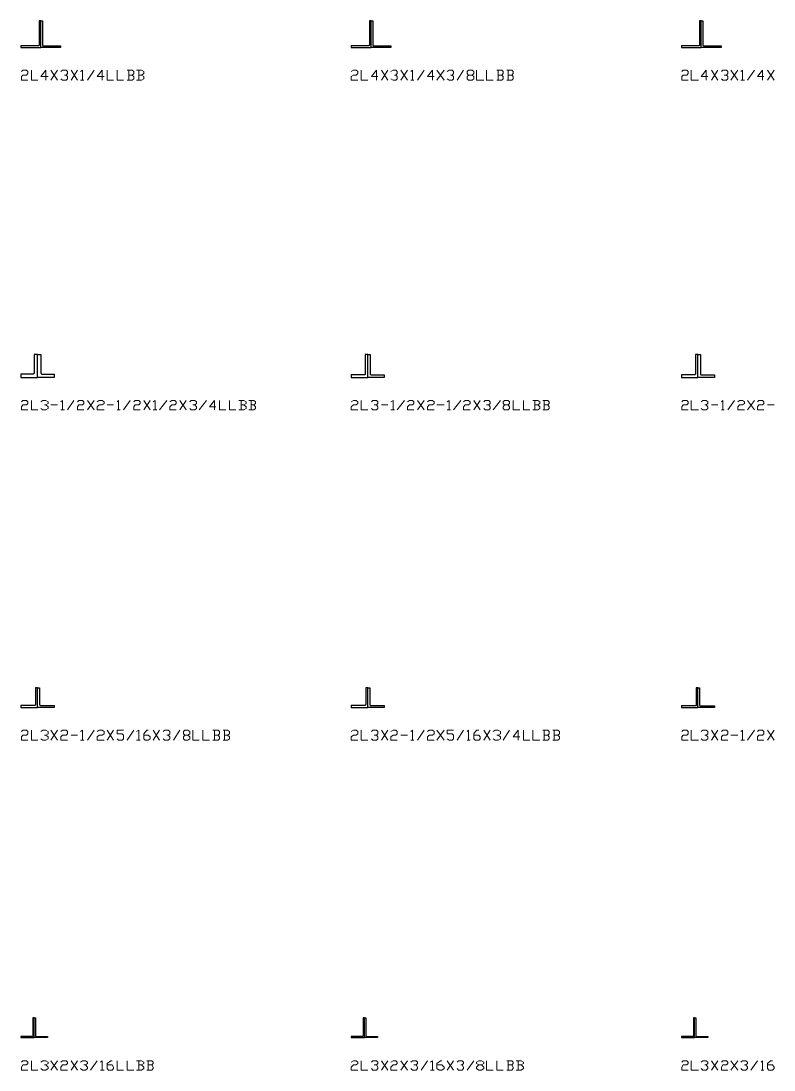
# Model space of a CAD drawing. Header units: inches. Extents: x 0 to 985, y -1555 to 12.
# Drawn here: x 500 to 614, y -954.9 to -796 of the extents above; entities that cross this region are included whole.
import ezdxf

# ---------------------------------------------------------------- set-up
doc = ezdxf.new("R2010")
doc.units = ezdxf.units.IN
doc.header["$MEASUREMENT"] = 0
doc.layers.add('AISC_STEEL', color=7, linetype='Continuous')

msp = doc.modelspace()

# ---------------------------------------------------------------- linework, layer by layer
at = {"color": 3, "lineweight": 0}
for points in [[(500.06, -803.65), (500.27, -803.43), (500.82, -803.43), (501.04, -803.65), (501.04, -803.98), (500.82, -804.19), (500.27, -804.19), (500.06, -804.41), (500.06, -804.96), (501.04, -804.96)], [(501.58, -803.43), (501.58, -804.96), (502.56, -804.96)], [(504.09, -804.41), (503, -804.41), (503.76, -803.43), (503.76, -804.96)], [(504.53, -804.96), (505.51, -803.43)], [(504.53, -803.43), (505.51, -804.96)], [(506.05, -803.65), (506.27, -803.43), (506.82, -803.43), (507.04, -803.65), (507.04, -803.98), (506.82, -804.19), (506.6, -804.19)], [(507.58, -804.96), (508.56, -803.43)], [(507.58, -803.43), (508.56, -804.96)], [(509, -803.65), (509.33, -803.43), (509.33, -804.96)], [(510.09, -804.96), (511.07, -803.43)], [(512.6, -804.41), (511.51, -804.41), (512.27, -803.43), (512.27, -804.96)], [(513.03, -803.43), (513.03, -804.96), (514.02, -804.96)], [(514.56, -803.43), (514.56, -804.96), (515.54, -804.96)], [(516.85, -804.19), (517.07, -803.98), (517.07, -803.65), (516.85, -803.43), (516.09, -803.43)], [(516.31, -803.43), (516.31, -804.96)], [(518.27, -804.19), (518.6, -803.98), (518.6, -803.65), (518.27, -803.43), (517.5, -803.43)], [(517.83, -803.43), (517.83, -804.96)], [(550, -803.65), (550.33, -803.43), (550.77, -803.43), (550.98, -803.65), (550.98, -803.98), (550.77, -804.19), (550.33, -804.19), (550, -804.41), (550, -804.96), (550.98, -804.96)], [(551.53, -803.43), (551.53, -804.96), (552.51, -804.96)], [(554.04, -804.41), (553.06, -804.41), (553.82, -803.43), (553.82, -804.96)], [(554.58, -804.96), (555.56, -803.43)], [(554.58, -803.43), (555.56, -804.96)], [(556, -803.65), (556.33, -803.43), (556.76, -803.43), (556.98, -803.65), (556.98, -803.98), (556.76, -804.19), (556.55, -804.19)], [(557.53, -804.96), (558.51, -803.43)], [(557.53, -803.43), (558.51, -804.96)], [(559.05, -803.65), (559.27, -803.43), (559.27, -804.96)], [(560.03, -804.96), (561.02, -803.43)], [(562.54, -804.41), (561.56, -804.41), (562.32, -803.43), (562.32, -804.96)], [(562.98, -804.96), (564.07, -803.43)], [(562.98, -803.43), (564.07, -804.96)], [(564.51, -803.65), (564.83, -803.43), (565.27, -803.43), (565.49, -803.65), (565.49, -803.98), (565.27, -804.19), (565.05, -804.19)], [(566.03, -804.96), (567.01, -803.43)], [(568.32, -804.19), (568.54, -804.41), (568.54, -804.74), (568.32, -804.96), (567.78, -804.96), (567.56, -804.74), (567.56, -804.41), (567.78, -804.19), (568.32, -804.19), (568.54, -803.98), (568.54, -803.65), (568.32, -803.43), (567.78, -803.43), (567.56, -803.65), (567.56, -803.98), (567.78, -804.19)], [(568.98, -803.43), (568.98, -804.96), (570.07, -804.96)], [(570.5, -803.43), (570.5, -804.96), (571.49, -804.96)], [(572.79, -804.19), (573.01, -803.98), (573.01, -803.65), (572.79, -803.43), (572.03, -803.43)], [(572.25, -803.43), (572.25, -804.96)], [(574.32, -804.19), (574.54, -803.98), (574.54, -803.65), (574.32, -803.43), (573.56, -803.43)], [(573.78, -803.43), (573.78, -804.96)], [(600.06, -803.65), (600.27, -803.43), (600.82, -803.43), (601.04, -803.65), (601.04, -803.98), (600.82, -804.19), (600.27, -804.19), (600.06, -804.41), (600.06, -804.96), (601.04, -804.96)], [(601.47, -803.43), (601.47, -804.96), (602.56, -804.96)], [(603.98, -804.41), (603, -804.41), (603.76, -803.43), (603.76, -804.96)], [(604.53, -804.96), (605.51, -803.43)], [(604.53, -803.43), (605.51, -804.96)], [(606.05, -803.65), (606.27, -803.43), (606.82, -803.43), (607.04, -803.65), (607.04, -803.98), (606.82, -804.19), (606.49, -804.19)], [(607.47, -804.96), (608.56, -803.43)], [(607.47, -803.43), (608.56, -804.96)], [(609, -803.65), (609.22, -803.43), (609.22, -804.96)], [(609.98, -804.96), (611.07, -803.43)], [(612.49, -804.41), (611.51, -804.41), (612.27, -803.43), (612.27, -804.96)], [(613.03, -804.96), (614.02, -803.43)], [(613.03, -803.43), (614.02, -804.96)], [(506.82, -804.19), (507.04, -804.41), (507.04, -804.74), (506.82, -804.96), (506.27, -804.96), (506.05, -804.74)], [(509, -804.96), (509.54, -804.96)], [(516.09, -804.96), (516.85, -804.96), (517.07, -804.74), (517.07, -804.41), (516.85, -804.19), (516.31, -804.19)], [(517.5, -804.96), (518.27, -804.96), (518.6, -804.74), (518.6, -804.41), (518.27, -804.19), (517.83, -804.19)], [(556.76, -804.19), (556.98, -804.41), (556.98, -804.74), (556.76, -804.96), (556.33, -804.96), (556, -804.74)], [(559.05, -804.96), (559.49, -804.96)], [(565.27, -804.19), (565.49, -804.41), (565.49, -804.74), (565.27, -804.96), (564.83, -804.96), (564.51, -804.74)], [(572.03, -804.96), (572.79, -804.96), (573.01, -804.74), (573.01, -804.41), (572.79, -804.19), (572.25, -804.19)], [(573.56, -804.96), (574.32, -804.96), (574.54, -804.74), (574.54, -804.41), (574.32, -804.19), (573.78, -804.19)], [(606.82, -804.19), (607.04, -804.41), (607.04, -804.74), (606.82, -804.96), (606.27, -804.96), (606.05, -804.74)], [(609, -804.96), (609.54, -804.96)], [(500.06, -853.7), (500.27, -853.48), (500.82, -853.48), (501.04, -853.7), (501.04, -853.92), (500.82, -854.14), (500.27, -854.14), (500.06, -854.47), (500.06, -854.9), (501.04, -854.9)], [(501.58, -853.48), (501.58, -854.9), (502.56, -854.9)], [(503, -853.7), (503.33, -853.48), (503.76, -853.48), (504.09, -853.7), (504.09, -853.92), (503.76, -854.14), (503.55, -854.14)], [(503.76, -854.14), (504.09, -854.47), (504.09, -854.68), (503.76, -854.9), (503.33, -854.9), (503, -854.68)], [(504.53, -854.14), (505.51, -854.14)], [(506.05, -853.7), (506.27, -853.48), (506.27, -854.9)], [(507.04, -854.9), (508.02, -853.48)], [(508.56, -853.7), (508.78, -853.48), (509.33, -853.48), (509.54, -853.7), (509.54, -853.92), (509.33, -854.14), (508.78, -854.14), (508.56, -854.47), (508.56, -854.9), (509.54, -854.9)], [(510.09, -854.9), (511.07, -853.48)], [(510.09, -853.48), (511.07, -854.9)], [(511.51, -853.7), (511.83, -853.48), (512.27, -853.48), (512.6, -853.7), (512.6, -853.92), (512.27, -854.14), (511.83, -854.14), (511.51, -854.47), (511.51, -854.9), (512.6, -854.9)], [(513.03, -854.14), (514.02, -854.14)], [(514.56, -853.7), (514.78, -853.48), (514.78, -854.9)], [(515.54, -854.9), (516.52, -853.48)], [(517.07, -853.7), (517.29, -853.48), (517.83, -853.48), (518.05, -853.7), (518.05, -853.92), (517.83, -854.14), (517.29, -854.14), (517.07, -854.47), (517.07, -854.9), (518.05, -854.9)], [(518.6, -854.9), (519.58, -853.48)], [(518.6, -853.48), (519.58, -854.9)], [(520.01, -853.7), (520.34, -853.48), (520.34, -854.9)], [(520.99, -854.9), (522.08, -853.48)], [(522.52, -853.7), (522.85, -853.48), (523.28, -853.48), (523.5, -853.7), (523.5, -853.92), (523.28, -854.14), (522.85, -854.14), (522.52, -854.47), (522.52, -854.9), (523.5, -854.9)], [(524.05, -854.9), (525.03, -853.48)], [(524.05, -853.48), (525.03, -854.9)], [(525.57, -853.7), (525.79, -853.48), (526.34, -853.48), (526.56, -853.7), (526.56, -853.92), (526.34, -854.14), (526.01, -854.14)], [(526.34, -854.14), (526.56, -854.47), (526.56, -854.68), (526.34, -854.9), (525.79, -854.9), (525.57, -854.68)], [(526.99, -854.9), (528.08, -853.48)], [(529.5, -854.47), (528.52, -854.47), (529.28, -853.48), (529.28, -854.9)], [(530.05, -853.48), (530.05, -854.9), (531.03, -854.9)], [(531.57, -853.48), (531.57, -854.9), (532.55, -854.9)], [(533.75, -854.14), (534.08, -853.92), (534.08, -853.7), (533.75, -853.48), (532.99, -853.48)], [(532.99, -854.9), (533.75, -854.9), (534.08, -854.68), (534.08, -854.47), (533.75, -854.14), (533.32, -854.14)], [(533.32, -853.48), (533.32, -854.9)], [(535.28, -854.14), (535.5, -853.92), (535.5, -853.7), (535.28, -853.48), (534.52, -853.48)], [(534.52, -854.9), (535.28, -854.9), (535.5, -854.68), (535.5, -854.47), (535.28, -854.14), (534.84, -854.14)], [(534.84, -853.48), (534.84, -854.9)], [(550, -853.7), (550.33, -853.48), (550.77, -853.48), (550.98, -853.7), (550.98, -853.92), (550.77, -854.14), (550.33, -854.14), (550, -854.47), (550, -854.9), (550.98, -854.9)], [(551.53, -853.48), (551.53, -854.9), (552.51, -854.9)], [(553.06, -853.7), (553.27, -853.48), (553.82, -853.48), (554.04, -853.7), (554.04, -853.92), (553.82, -854.14), (553.49, -854.14)], [(553.82, -854.14), (554.04, -854.47), (554.04, -854.68), (553.82, -854.9), (553.27, -854.9), (553.06, -854.68)], [(554.58, -854.14), (555.56, -854.14)], [(556, -853.7), (556.33, -853.48), (556.33, -854.9)], [(556.98, -854.9), (558.07, -853.48)], [(558.51, -853.7), (558.84, -853.48), (559.27, -853.48), (559.49, -853.7), (559.49, -853.92), (559.27, -854.14), (558.84, -854.14), (558.51, -854.47), (558.51, -854.9), (559.49, -854.9)], [(560.03, -854.9), (561.02, -853.48)], [(560.03, -853.48), (561.02, -854.9)], [(561.56, -853.7), (561.78, -853.48), (562.32, -853.48), (562.54, -853.7), (562.54, -853.92), (562.32, -854.14), (561.78, -854.14), (561.56, -854.47), (561.56, -854.9), (562.54, -854.9)], [(562.98, -854.14), (564.07, -854.14)], [(564.51, -853.7), (564.83, -853.48), (564.83, -854.9)], [(565.49, -854.9), (566.58, -853.48)], [(567.01, -853.7), (567.23, -853.48), (567.78, -853.48), (568, -853.7), (568, -853.92), (567.78, -854.14), (567.23, -854.14), (567.01, -854.47), (567.01, -854.9), (568, -854.9)], [(568.54, -854.9), (569.52, -853.48)], [(568.54, -853.48), (569.52, -854.9)], [(570.07, -853.7), (570.29, -853.48), (570.83, -853.48), (571.05, -853.7), (571.05, -853.92), (570.83, -854.14), (570.5, -854.14)], [(570.83, -854.14), (571.05, -854.47), (571.05, -854.68), (570.83, -854.9), (570.29, -854.9), (570.07, -854.68)], [(571.49, -854.9), (572.58, -853.48)], [(573.78, -854.14), (573.99, -854.47), (573.99, -854.68), (573.78, -854.9), (573.23, -854.9), (573.01, -854.68), (573.01, -854.47), (573.23, -854.14), (573.78, -854.14), (573.99, -853.92), (573.99, -853.7), (573.78, -853.48), (573.23, -853.48), (573.01, -853.7), (573.01, -853.92), (573.23, -854.14)], [(574.54, -853.48), (574.54, -854.9), (575.52, -854.9)], [(576.07, -853.48), (576.07, -854.9), (577.05, -854.9)], [(578.25, -854.14), (578.57, -853.92), (578.57, -853.7), (578.25, -853.48), (577.48, -853.48)], [(577.48, -854.9), (578.25, -854.9), (578.57, -854.68), (578.57, -854.47), (578.25, -854.14), (577.81, -854.14)], [(577.81, -853.48), (577.81, -854.9)], [(579.77, -854.14), (579.99, -853.92), (579.99, -853.7), (579.77, -853.48), (579.01, -853.48)], [(579.01, -854.9), (579.77, -854.9), (579.99, -854.68), (579.99, -854.47), (579.77, -854.14), (579.23, -854.14)], [(579.23, -853.48), (579.23, -854.9)], [(600.06, -853.7), (600.27, -853.48), (600.82, -853.48), (601.04, -853.7), (601.04, -853.92), (600.82, -854.14), (600.27, -854.14), (600.06, -854.47), (600.06, -854.9), (601.04, -854.9)], [(601.47, -853.48), (601.47, -854.9), (602.56, -854.9)], [(603, -853.7), (603.22, -853.48), (603.76, -853.48), (603.98, -853.7), (603.98, -853.92), (603.76, -854.14), (603.55, -854.14)], [(603.76, -854.14), (603.98, -854.47), (603.98, -854.68), (603.76, -854.9), (603.22, -854.9), (603, -854.68)], [(604.53, -854.14), (605.51, -854.14)], [(606.05, -853.7), (606.27, -853.48), (606.27, -854.9)], [(607.04, -854.9), (608.02, -853.48)], [(608.56, -853.7), (608.78, -853.48), (609.22, -853.48), (609.54, -853.7), (609.54, -853.92), (609.22, -854.14), (608.78, -854.14), (608.56, -854.47), (608.56, -854.9), (609.54, -854.9)], [(609.98, -854.9), (611.07, -853.48)], [(609.98, -853.48), (611.07, -854.9)], [(611.51, -853.7), (611.73, -853.48), (612.27, -853.48), (612.49, -853.7), (612.49, -853.92), (612.27, -854.14), (611.73, -854.14), (611.51, -854.47), (611.51, -854.9), (612.49, -854.9)], [(613.03, -854.14), (614.02, -854.14)], [(506.05, -854.9), (506.6, -854.9)], [(514.56, -854.9), (515, -854.9)], [(520.01, -854.9), (520.56, -854.9)], [(556, -854.9), (556.55, -854.9)], [(564.51, -854.9), (565.05, -854.9)], [(606.05, -854.9), (606.49, -854.9)], [(500.06, -903.65), (500.27, -903.43), (500.82, -903.43), (501.04, -903.65), (501.04, -903.98), (500.82, -904.19), (500.27, -904.19), (500.06, -904.41), (500.06, -904.96), (501.04, -904.96)], [(501.58, -903.43), (501.58, -904.96), (502.56, -904.96)], [(503, -903.65), (503.33, -903.43), (503.76, -903.43), (504.09, -903.65), (504.09, -903.98), (503.76, -904.19), (503.55, -904.19)], [(504.53, -904.96), (505.51, -903.43)], [(504.53, -903.43), (505.51, -904.96)], [(506.05, -903.65), (506.27, -903.43), (506.82, -903.43), (507.04, -903.65), (507.04, -903.98), (506.82, -904.19), (506.27, -904.19), (506.05, -904.41), (506.05, -904.96), (507.04, -904.96)], [(509, -903.65), (509.33, -903.43), (509.33, -904.96)], [(510.09, -904.96), (511.07, -903.43)], [(511.51, -903.65), (511.83, -903.43), (512.27, -903.43), (512.6, -903.65), (512.6, -903.98), (512.27, -904.19), (511.83, -904.19), (511.51, -904.41), (511.51, -904.96), (512.6, -904.96)], [(513.03, -904.96), (514.02, -903.43)], [(513.03, -903.43), (514.02, -904.96)], [(514.56, -904.74), (514.78, -904.96), (515.32, -904.96), (515.54, -904.74), (515.54, -904.19), (515.32, -903.98), (514.56, -903.98), (514.56, -903.43), (515.54, -903.43)], [(516.09, -904.96), (517.07, -903.43)], [(517.5, -903.65), (517.83, -903.43), (517.83, -904.96)], [(518.6, -904.19), (519.25, -904.19), (519.58, -904.41), (519.58, -904.74), (519.25, -904.96), (518.81, -904.96), (518.6, -904.74), (518.6, -903.98), (519.03, -903.43), (519.25, -903.43)], [(520.01, -904.96), (520.99, -903.43)], [(520.01, -903.43), (520.99, -904.96)], [(521.54, -903.65), (521.76, -903.43), (522.3, -903.43), (522.52, -903.65), (522.52, -903.98), (522.3, -904.19), (522.08, -904.19)], [(523.07, -904.96), (524.05, -903.43)], [(525.25, -904.19), (525.57, -904.41), (525.57, -904.74), (525.25, -904.96), (524.81, -904.96), (524.59, -904.74), (524.59, -904.41), (524.81, -904.19), (525.25, -904.19), (525.57, -903.98), (525.57, -903.65), (525.25, -903.43), (524.81, -903.43), (524.59, -903.65), (524.59, -903.98), (524.81, -904.19)], [(526.01, -903.43), (526.01, -904.96), (526.99, -904.96)], [(527.54, -903.43), (527.54, -904.96), (528.52, -904.96)], [(529.83, -904.19), (530.05, -903.98), (530.05, -903.65), (529.83, -903.43), (529.06, -903.43)], [(529.28, -903.43), (529.28, -904.96)], [(531.25, -904.19), (531.57, -903.98), (531.57, -903.65), (531.25, -903.43), (530.59, -903.43)], [(530.81, -903.43), (530.81, -904.96)], [(550, -903.65), (550.33, -903.43), (550.77, -903.43), (550.98, -903.65), (550.98, -903.98), (550.77, -904.19), (550.33, -904.19), (550, -904.41), (550, -904.96), (550.98, -904.96)], [(551.53, -903.43), (551.53, -904.96), (552.51, -904.96)], [(553.06, -903.65), (553.27, -903.43), (553.82, -903.43), (554.04, -903.65), (554.04, -903.98), (553.82, -904.19), (553.49, -904.19)], [(554.58, -904.96), (555.56, -903.43)], [(554.58, -903.43), (555.56, -904.96)], [(556, -903.65), (556.33, -903.43), (556.76, -903.43), (556.98, -903.65), (556.98, -903.98), (556.76, -904.19), (556.33, -904.19), (556, -904.41), (556, -904.96), (556.98, -904.96)], [(559.05, -903.65), (559.27, -903.43), (559.27, -904.96)], [(560.03, -904.96), (561.02, -903.43)], [(561.56, -903.65), (561.78, -903.43), (562.32, -903.43), (562.54, -903.65), (562.54, -903.98), (562.32, -904.19), (561.78, -904.19), (561.56, -904.41), (561.56, -904.96), (562.54, -904.96)], [(562.98, -904.96), (564.07, -903.43)], [(562.98, -903.43), (564.07, -904.96)], [(564.51, -904.74), (564.83, -904.96), (565.27, -904.96), (565.49, -904.74), (565.49, -904.19), (565.27, -903.98), (564.51, -903.98), (564.51, -903.43), (565.49, -903.43)], [(566.03, -904.96), (567.01, -903.43)], [(567.56, -903.65), (567.78, -903.43), (567.78, -904.96)], [(568.54, -904.19), (569.3, -904.19), (569.52, -904.41), (569.52, -904.74), (569.3, -904.96), (568.76, -904.96), (568.54, -904.74), (568.54, -903.98), (568.98, -903.43), (569.3, -903.43)], [(570.07, -904.96), (571.05, -903.43)], [(570.07, -903.43), (571.05, -904.96)], [(571.49, -903.65), (571.81, -903.43), (572.25, -903.43), (572.58, -903.65), (572.58, -903.98), (572.25, -904.19), (572.03, -904.19)], [(573.01, -904.96), (573.99, -903.43)], [(575.52, -904.41), (574.54, -904.41), (575.3, -903.43), (575.3, -904.96)], [(576.07, -903.43), (576.07, -904.96), (577.05, -904.96)], [(577.48, -903.43), (577.48, -904.96), (578.57, -904.96)], [(579.77, -904.19), (579.99, -903.98), (579.99, -903.65), (579.77, -903.43), (579.01, -903.43)], [(579.23, -903.43), (579.23, -904.96)], [(581.3, -904.19), (581.52, -903.98), (581.52, -903.65), (581.3, -903.43), (580.54, -903.43)], [(580.75, -903.43), (580.75, -904.96)], [(600.06, -903.65), (600.27, -903.43), (600.82, -903.43), (601.04, -903.65), (601.04, -903.98), (600.82, -904.19), (600.27, -904.19), (600.06, -904.41), (600.06, -904.96), (601.04, -904.96)], [(601.47, -903.43), (601.47, -904.96), (602.56, -904.96)], [(603, -903.65), (603.22, -903.43), (603.76, -903.43), (603.98, -903.65), (603.98, -903.98), (603.76, -904.19), (603.55, -904.19)], [(604.53, -904.96), (605.51, -903.43)], [(604.53, -903.43), (605.51, -904.96)], [(606.05, -903.65), (606.27, -903.43), (606.82, -903.43), (607.04, -903.65), (607.04, -903.98), (606.82, -904.19), (606.27, -904.19), (606.05, -904.41), (606.05, -904.96), (607.04, -904.96)], [(609, -903.65), (609.22, -903.43), (609.22, -904.96)], [(609.98, -904.96), (611.07, -903.43)], [(611.51, -903.65), (611.73, -903.43), (612.27, -903.43), (612.49, -903.65), (612.49, -903.98), (612.27, -904.19), (611.73, -904.19), (611.51, -904.41), (611.51, -904.96), (612.49, -904.96)], [(613.03, -904.96), (614.02, -903.43)], [(613.03, -903.43), (614.02, -904.96)], [(503.76, -904.19), (504.09, -904.41), (504.09, -904.74), (503.76, -904.96), (503.33, -904.96), (503, -904.74)], [(507.58, -904.19), (508.56, -904.19)], [(509, -904.96), (509.54, -904.96)], [(517.5, -904.96), (518.05, -904.96)], [(522.3, -904.19), (522.52, -904.41), (522.52, -904.74), (522.3, -904.96), (521.76, -904.96), (521.54, -904.74)], [(529.06, -904.96), (529.83, -904.96), (530.05, -904.74), (530.05, -904.41), (529.83, -904.19), (529.28, -904.19)], [(530.59, -904.96), (531.25, -904.96), (531.57, -904.74), (531.57, -904.41), (531.25, -904.19), (530.81, -904.19)], [(553.82, -904.19), (554.04, -904.41), (554.04, -904.74), (553.82, -904.96), (553.27, -904.96), (553.06, -904.74)], [(557.53, -904.19), (558.51, -904.19)], [(559.05, -904.96), (559.49, -904.96)], [(567.56, -904.96), (568, -904.96)], [(572.25, -904.19), (572.58, -904.41), (572.58, -904.74), (572.25, -904.96), (571.81, -904.96), (571.49, -904.74)], [(579.01, -904.96), (579.77, -904.96), (579.99, -904.74), (579.99, -904.41), (579.77, -904.19), (579.23, -904.19)], [(580.54, -904.96), (581.3, -904.96), (581.52, -904.74), (581.52, -904.41), (581.3, -904.19), (580.75, -904.19)], [(603.76, -904.19), (603.98, -904.41), (603.98, -904.74), (603.76, -904.96), (603.22, -904.96), (603, -904.74)], [(607.47, -904.19), (608.56, -904.19)], [(609, -904.96), (609.54, -904.96)], [(500.06, -953.7), (500.27, -953.49), (500.82, -953.49), (501.04, -953.7), (501.04, -953.92), (500.82, -954.14), (500.27, -954.14), (500.06, -954.47), (500.06, -954.9), (501.04, -954.9)], [(501.58, -953.49), (501.58, -954.9), (502.56, -954.9)], [(503, -953.7), (503.33, -953.49), (503.76, -953.49), (504.09, -953.7), (504.09, -953.92), (503.76, -954.14), (503.55, -954.14)], [(503.76, -954.14), (504.09, -954.47), (504.09, -954.68), (503.76, -954.9), (503.33, -954.9), (503, -954.68)], [(504.53, -954.9), (505.51, -953.49)], [(504.53, -953.49), (505.51, -954.9)], [(506.05, -953.7), (506.27, -953.49), (506.82, -953.49), (507.04, -953.7), (507.04, -953.92), (506.82, -954.14), (506.27, -954.14), (506.05, -954.47), (506.05, -954.9), (507.04, -954.9)], [(507.58, -954.9), (508.56, -953.49)], [(507.58, -953.49), (508.56, -954.9)], [(509, -953.7), (509.33, -953.49), (509.76, -953.49), (510.09, -953.7), (510.09, -953.92), (509.76, -954.14), (509.54, -954.14)], [(509.76, -954.14), (510.09, -954.47), (510.09, -954.68), (509.76, -954.9), (509.33, -954.9), (509, -954.68)], [(510.53, -954.9), (511.51, -953.49)], [(512.05, -953.7), (512.27, -953.49), (512.27, -954.9)], [(512.05, -954.9), (512.6, -954.9)], [(513.03, -954.14), (513.8, -954.14), (514.02, -954.47), (514.02, -954.68), (513.8, -954.9), (513.25, -954.9), (513.03, -954.68), (513.03, -953.92), (513.58, -953.49), (513.8, -953.49)], [(514.56, -953.49), (514.56, -954.9), (515.54, -954.9)], [(516.09, -953.49), (516.09, -954.9), (517.07, -954.9)], [(518.27, -954.14), (518.6, -953.92), (518.6, -953.7), (518.27, -953.49), (517.5, -953.49)], [(517.5, -954.9), (518.27, -954.9), (518.6, -954.68), (518.6, -954.47), (518.27, -954.14), (517.83, -954.14)], [(517.83, -953.49), (517.83, -954.9)], [(519.79, -954.14), (520.01, -953.92), (520.01, -953.7), (519.79, -953.49), (519.03, -953.49)], [(519.03, -954.9), (519.79, -954.9), (520.01, -954.68), (520.01, -954.47), (519.79, -954.14), (519.25, -954.14)], [(519.25, -953.49), (519.25, -954.9)], [(550, -953.7), (550.33, -953.49), (550.77, -953.49), (550.98, -953.7), (550.98, -953.92), (550.77, -954.14), (550.33, -954.14), (550, -954.47), (550, -954.9), (550.98, -954.9)], [(551.53, -953.49), (551.53, -954.9), (552.51, -954.9)], [(553.06, -953.7), (553.27, -953.49), (553.82, -953.49), (554.04, -953.7), (554.04, -953.92), (553.82, -954.14), (553.49, -954.14)], [(553.82, -954.14), (554.04, -954.47), (554.04, -954.68), (553.82, -954.9), (553.27, -954.9), (553.06, -954.68)], [(554.58, -954.9), (555.56, -953.49)], [(554.58, -953.49), (555.56, -954.9)], [(556, -953.7), (556.33, -953.49), (556.76, -953.49), (556.98, -953.7), (556.98, -953.92), (556.76, -954.14), (556.33, -954.14), (556, -954.47), (556, -954.9), (556.98, -954.9)], [(557.53, -954.9), (558.51, -953.49)], [(557.53, -953.49), (558.51, -954.9)], [(559.05, -953.7), (559.27, -953.49), (559.82, -953.49), (560.03, -953.7), (560.03, -953.92), (559.82, -954.14), (559.49, -954.14)], [(559.82, -954.14), (560.03, -954.47), (560.03, -954.68), (559.82, -954.9), (559.27, -954.9), (559.05, -954.68)], [(560.58, -954.9), (561.56, -953.49)], [(562, -953.7), (562.32, -953.49), (562.32, -954.9)], [(562, -954.9), (562.54, -954.9)], [(562.98, -954.14), (563.74, -954.14), (564.07, -954.47), (564.07, -954.68), (563.74, -954.9), (563.31, -954.9), (562.98, -954.68), (562.98, -953.92), (563.52, -953.49), (563.74, -953.49)], [(564.51, -954.9), (565.49, -953.49)], [(564.51, -953.49), (565.49, -954.9)], [(566.03, -953.7), (566.25, -953.49), (566.8, -953.49), (567.01, -953.7), (567.01, -953.92), (566.8, -954.14), (566.58, -954.14)], [(566.8, -954.14), (567.01, -954.47), (567.01, -954.68), (566.8, -954.9), (566.25, -954.9), (566.03, -954.68)], [(567.56, -954.9), (568.54, -953.49)], [(569.74, -954.14), (570.07, -954.47), (570.07, -954.68), (569.74, -954.9), (569.3, -954.9), (568.98, -954.68), (568.98, -954.47), (569.3, -954.14), (569.74, -954.14), (570.07, -953.92), (570.07, -953.7), (569.74, -953.49), (569.3, -953.49), (568.98, -953.7), (568.98, -953.92), (569.3, -954.14)], [(570.5, -953.49), (570.5, -954.9), (571.49, -954.9)], [(572.03, -953.49), (572.03, -954.9), (573.01, -954.9)], [(574.32, -954.14), (574.54, -953.92), (574.54, -953.7), (574.32, -953.49), (573.56, -953.49)], [(573.56, -954.9), (574.32, -954.9), (574.54, -954.68), (574.54, -954.47), (574.32, -954.14), (573.78, -954.14)], [(573.78, -953.49), (573.78, -954.9)], [(575.74, -954.14), (576.07, -953.92), (576.07, -953.7), (575.74, -953.49), (574.97, -953.49)], [(574.97, -954.9), (575.74, -954.9), (576.07, -954.68), (576.07, -954.47), (575.74, -954.14), (575.3, -954.14)], [(575.3, -953.49), (575.3, -954.9)], [(600.06, -953.7), (600.27, -953.49), (600.82, -953.49), (601.04, -953.7), (601.04, -953.92), (600.82, -954.14), (600.27, -954.14), (600.06, -954.47), (600.06, -954.9), (601.04, -954.9)], [(601.47, -953.49), (601.47, -954.9), (602.56, -954.9)], [(603, -953.7), (603.22, -953.49), (603.76, -953.49), (603.98, -953.7), (603.98, -953.92), (603.76, -954.14), (603.55, -954.14)], [(603.76, -954.14), (603.98, -954.47), (603.98, -954.68), (603.76, -954.9), (603.22, -954.9), (603, -954.68)], [(604.53, -954.9), (605.51, -953.49)], [(604.53, -953.49), (605.51, -954.9)], [(606.05, -953.7), (606.27, -953.49), (606.82, -953.49), (607.04, -953.7), (607.04, -953.92), (606.82, -954.14), (606.27, -954.14), (606.05, -954.47), (606.05, -954.9), (607.04, -954.9)], [(607.47, -954.9), (608.56, -953.49)], [(607.47, -953.49), (608.56, -954.9)], [(609, -953.7), (609.22, -953.49), (609.76, -953.49), (609.98, -953.7), (609.98, -953.92), (609.76, -954.14), (609.54, -954.14)], [(609.76, -954.14), (609.98, -954.47), (609.98, -954.68), (609.76, -954.9), (609.22, -954.9), (609, -954.68)], [(610.53, -954.9), (611.51, -953.49)], [(612.05, -953.7), (612.27, -953.49), (612.27, -954.9)], [(612.05, -954.9), (612.49, -954.9)], [(613.03, -954.14), (613.8, -954.14), (614.02, -954.47), (614.02, -954.68), (613.8, -954.9), (613.25, -954.9), (613.03, -954.68), (613.03, -953.92), (613.47, -953.49), (613.8, -953.49)]]:
    msp.add_lwpolyline(points, dxfattribs=at)
at = {"layer": 'AISC_STEEL'}
for points in [[(500, -800), (503, -800), (503, -796), (502.75, -796), (502.75, -799.62), (502.75, -799.64), (502.75, -799.66), (502.74, -799.67), (502.73, -799.69), (502.72, -799.7), (502.71, -799.71), (502.7, -799.72), (502.69, -799.73), (502.67, -799.74), (502.66, -799.75), (502.64, -799.75), (502.62, -799.75), (500, -799.75)], [(506, -800), (503, -800), (503, -796), (503.25, -796), (503.25, -799.62), (503.25, -799.64), (503.25, -799.66), (503.26, -799.67), (503.27, -799.69), (503.28, -799.7), (503.29, -799.71), (503.3, -799.72), (503.31, -799.73), (503.33, -799.74), (503.34, -799.75), (503.36, -799.75), (503.38, -799.75), (506, -799.75)], [(550, -800), (553, -800), (553, -796), (552.75, -796), (552.75, -799.62), (552.75, -799.64), (552.75, -799.66), (552.74, -799.67), (552.73, -799.69), (552.72, -799.7), (552.71, -799.71), (552.7, -799.72), (552.69, -799.73), (552.67, -799.74), (552.66, -799.75), (552.64, -799.75), (552.62, -799.75), (550, -799.75)], [(556, -800), (553, -800), (553, -796), (553.25, -796), (553.25, -799.62), (553.25, -799.64), (553.25, -799.66), (553.26, -799.67), (553.27, -799.69), (553.28, -799.7), (553.29, -799.71), (553.3, -799.72), (553.31, -799.73), (553.33, -799.74), (553.34, -799.75), (553.36, -799.75), (553.38, -799.75), (556, -799.75)], [(600, -800), (603, -800), (603, -796), (602.75, -796), (602.75, -799.62), (602.75, -799.64), (602.75, -799.66), (602.74, -799.67), (602.73, -799.69), (602.72, -799.7), (602.71, -799.71), (602.7, -799.72), (602.69, -799.73), (602.67, -799.74), (602.66, -799.75), (602.64, -799.75), (602.62, -799.75), (600, -799.75)], [(606, -800), (603, -800), (603, -796), (603.25, -796), (603.25, -799.62), (603.25, -799.64), (603.25, -799.66), (603.26, -799.67), (603.27, -799.69), (603.28, -799.7), (603.29, -799.71), (603.3, -799.72), (603.31, -799.73), (603.33, -799.74), (603.34, -799.75), (603.36, -799.75), (603.38, -799.75), (606, -799.75)], [(500, -850), (502.5, -850), (502.5, -846.5), (502, -846.5), (502, -849.25), (502, -849.28), (501.99, -849.31), (501.99, -849.33), (501.98, -849.36), (501.96, -849.38), (501.95, -849.41), (501.93, -849.43), (501.91, -849.45), (501.88, -849.46), (501.86, -849.48), (501.83, -849.49), (501.81, -849.49), (501.78, -849.5), (501.75, -849.5), (500, -849.5)], [(505, -850), (502.5, -850), (502.5, -846.5), (503, -846.5), (503, -849.25), (503, -849.28), (503.01, -849.31), (503.01, -849.33), (503.02, -849.36), (503.04, -849.38), (503.05, -849.41), (503.07, -849.43), (503.09, -849.45), (503.12, -849.46), (503.14, -849.48), (503.17, -849.49), (503.19, -849.49), (503.22, -849.5), (503.25, -849.5), (505, -849.5)], [(550, -850), (552.5, -850), (552.5, -846.5), (552.12, -846.5), (552.12, -849.44), (552.12, -849.46), (552.12, -849.49), (552.11, -849.51), (552.1, -849.53), (552.09, -849.55), (552.07, -849.57), (552.05, -849.59), (552.03, -849.6), (552.01, -849.61), (551.99, -849.62), (551.96, -849.62), (551.94, -849.62), (550, -849.62)], [(555, -850), (552.5, -850), (552.5, -846.5), (552.88, -846.5), (552.88, -849.44), (552.88, -849.46), (552.88, -849.49), (552.89, -849.51), (552.9, -849.53), (552.91, -849.55), (552.93, -849.57), (552.95, -849.59), (552.97, -849.6), (552.99, -849.61), (553.01, -849.62), (553.04, -849.62), (553.06, -849.62), (555, -849.62)], [(600, -850), (602.5, -850), (602.5, -846.5), (602.12, -846.5), (602.12, -849.44), (602.12, -849.46), (602.12, -849.49), (602.11, -849.51), (602.1, -849.53), (602.09, -849.55), (602.07, -849.57), (602.05, -849.59), (602.03, -849.6), (602.01, -849.61), (601.99, -849.62), (601.96, -849.62), (601.94, -849.62), (600, -849.62)], [(605, -850), (602.5, -850), (602.5, -846.5), (602.88, -846.5), (602.88, -849.44), (602.88, -849.46), (602.88, -849.49), (602.89, -849.51), (602.9, -849.53), (602.91, -849.55), (602.93, -849.57), (602.95, -849.59), (602.97, -849.6), (602.99, -849.61), (603.01, -849.62), (603.04, -849.62), (603.06, -849.62), (605, -849.62)], [(500, -900), (502.5, -900), (502.5, -897), (502.19, -897), (502.19, -899.53), (502.19, -899.55), (502.18, -899.57), (502.18, -899.59), (502.17, -899.61), (502.15, -899.63), (502.14, -899.64), (502.13, -899.65), (502.11, -899.67), (502.09, -899.68), (502.07, -899.68), (502.05, -899.69), (502.03, -899.69), (500, -899.69)], [(505, -900), (502.5, -900), (502.5, -897), (502.81, -897), (502.81, -899.53), (502.81, -899.55), (502.82, -899.57), (502.82, -899.59), (502.83, -899.61), (502.85, -899.63), (502.86, -899.64), (502.87, -899.65), (502.89, -899.67), (502.91, -899.68), (502.93, -899.68), (502.95, -899.69), (502.97, -899.69), (505, -899.69)], [(550, -900), (552.5, -900), (552.5, -897), (552.19, -897), (552.19, -899.53), (552.19, -899.55), (552.18, -899.57), (552.18, -899.59), (552.17, -899.61), (552.15, -899.63), (552.14, -899.64), (552.13, -899.65), (552.11, -899.67), (552.09, -899.68), (552.07, -899.68), (552.05, -899.69), (552.03, -899.69), (550, -899.69)], [(555, -900), (552.5, -900), (552.5, -897), (552.81, -897), (552.81, -899.53), (552.81, -899.55), (552.82, -899.57), (552.82, -899.59), (552.83, -899.61), (552.85, -899.63), (552.86, -899.64), (552.87, -899.65), (552.89, -899.67), (552.91, -899.68), (552.93, -899.68), (552.95, -899.69), (552.97, -899.69), (555, -899.69)], [(600, -900), (602.5, -900), (602.5, -897), (602.25, -897), (602.25, -899.62), (602.25, -899.64), (602.25, -899.66), (602.24, -899.67), (602.23, -899.69), (602.22, -899.7), (602.21, -899.71), (602.2, -899.72), (602.19, -899.73), (602.17, -899.74), (602.16, -899.75), (602.14, -899.75), (602.12, -899.75), (600, -899.75)], [(605, -900), (602.5, -900), (602.5, -897), (602.75, -897), (602.75, -899.62), (602.75, -899.64), (602.75, -899.66), (602.76, -899.67), (602.77, -899.69), (602.78, -899.7), (602.79, -899.71), (602.8, -899.72), (602.81, -899.73), (602.83, -899.74), (602.84, -899.75), (602.86, -899.75), (602.88, -899.75), (605, -899.75)], [(500, -950), (502, -950), (502, -947), (501.81, -947), (501.81, -949.72), (501.81, -949.73), (501.81, -949.74), (501.8, -949.75), (501.8, -949.76), (501.79, -949.78), (501.78, -949.78), (501.78, -949.79), (501.76, -949.8), (501.75, -949.8), (501.74, -949.81), (501.73, -949.81), (501.72, -949.81), (500, -949.81)], [(504, -950), (502, -950), (502, -947), (502.19, -947), (502.19, -949.72), (502.19, -949.73), (502.19, -949.74), (502.2, -949.75), (502.2, -949.76), (502.21, -949.78), (502.22, -949.78), (502.22, -949.79), (502.24, -949.8), (502.25, -949.8), (502.26, -949.81), (502.27, -949.81), (502.28, -949.81), (504, -949.81)], [(550, -950), (552, -950), (552, -947), (551.81, -947), (551.81, -949.72), (551.81, -949.73), (551.81, -949.74), (551.8, -949.75), (551.8, -949.76), (551.79, -949.78), (551.78, -949.78), (551.78, -949.79), (551.76, -949.8), (551.75, -949.8), (551.74, -949.81), (551.73, -949.81), (551.72, -949.81), (550, -949.81)], [(554, -950), (552, -950), (552, -947), (552.19, -947), (552.19, -949.72), (552.19, -949.73), (552.19, -949.74), (552.2, -949.75), (552.2, -949.76), (552.21, -949.78), (552.22, -949.78), (552.22, -949.79), (552.24, -949.8), (552.25, -949.8), (552.26, -949.81), (552.27, -949.81), (552.28, -949.81), (554, -949.81)], [(600, -950), (602, -950), (602, -947), (601.81, -947), (601.81, -949.72), (601.81, -949.73), (601.81, -949.74), (601.8, -949.75), (601.8, -949.76), (601.79, -949.78), (601.78, -949.78), (601.78, -949.79), (601.76, -949.8), (601.75, -949.8), (601.74, -949.81), (601.73, -949.81), (601.72, -949.81), (600, -949.81)], [(604, -950), (602, -950), (602, -947), (602.19, -947), (602.19, -949.72), (602.19, -949.73), (602.19, -949.74), (602.2, -949.75), (602.2, -949.76), (602.21, -949.78), (602.22, -949.78), (602.22, -949.79), (602.24, -949.8), (602.25, -949.8), (602.26, -949.81), (602.27, -949.81), (602.28, -949.81), (604, -949.81)]]:
    msp.add_lwpolyline(points, close=True, dxfattribs=at)

doc.saveas('drawing.dxf')
